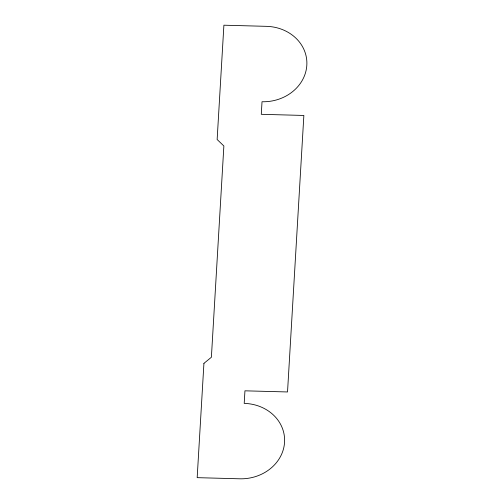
<?xml version="1.0" encoding="UTF-8"?>
<svg xmlns="http://www.w3.org/2000/svg" width="504" height="504" viewBox="0 0 504 504"><rect width="100%" height="100%" fill="white"/><g stroke="black" fill="none" stroke-linecap="round" stroke-linejoin="round"><path stroke-width="0.76" d="M203.925 363.353L197.171 477.66L239.753 478.8A42.676 37.68 -5.1 0 0 284.558 442.235A42.676 37.68 -5.1 0 0 244.207 403.389L244.944 390.821L287.526 391.961L303.862 115.454L261.28 114.313L262.023 101.745A42.676 37.68 -5.1 0 0 306.829 65.18A42.676 37.68 -5.1 0 0 266.477 26.34L223.896 25.2L217.142 139.513L223.871 145.984L211.39 357.254L203.925 363.353"/></g></svg>
